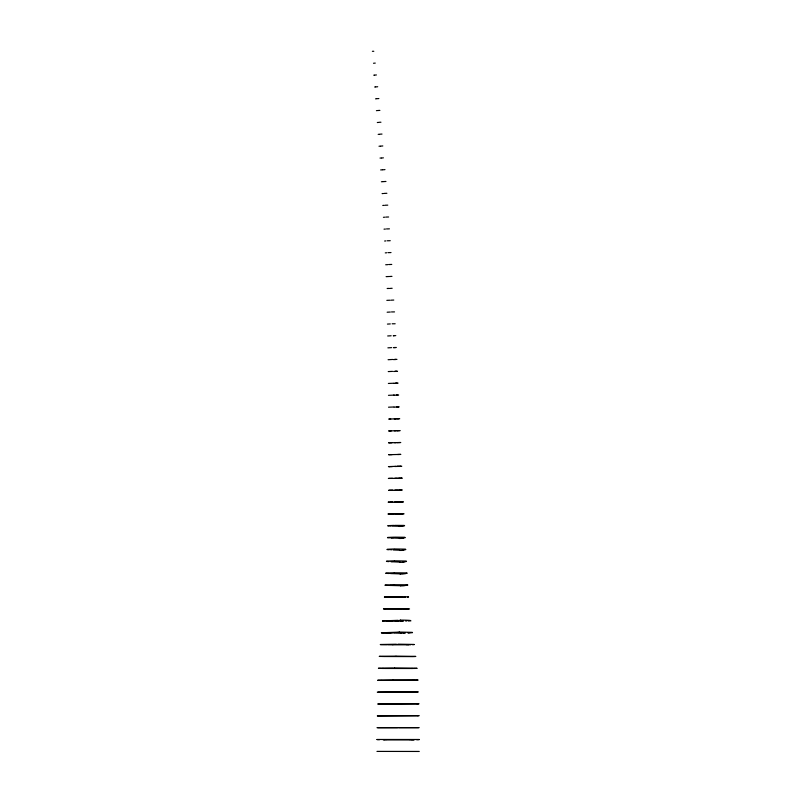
<?xml version="1.0" encoding="UTF-8"?>
<svg xmlns="http://www.w3.org/2000/svg" width="791" height="791" viewBox="0 0 791 791"><rect width="100%" height="100%" fill="white"/><g stroke="black" fill="none" stroke-linecap="round" stroke-linejoin="round"><path stroke-width="1.19" d="M405.862 549.547L403.944 550.002M406.515 561.422L404.547 561.877M405.239 537.672L403.469 538.058M407.118 573.267L405.219 573.633M404.616 525.778L403.064 526.074M407.81 585.093L405.575 585.478M402.095 550.388L402.837 550.229M402.312 550.348L403.637 550.071M402.886 562.213L404.161 561.956M403.202 562.144L402.471 562.292M402.57 538.236L401.818 538.374L403.153 538.117M404.013 513.863L402.678 514.061M401.571 526.322L402.797 526.124M403.202 573.969L404.982 573.673M403.825 585.745L405.19 585.538M401.057 514.269L401.729 514.18M403.4 501.969L402.352 502.077M400.879 514.288L402.411 514.091M377.307 122.526L378.138 122.437M376.417 110.681L377.208 110.602M410.925 620.836L408.116 621.004M412.516 632.671L409.837 632.849M376.407 74.947L374.598 75.135M375.527 98.845L376.229 98.766M386.661 561.106L393.958 560.829M382.458 620.905L398.13 620.322M381.371 632.78L397.527 632.197M387.254 549.251L393.938 548.974M381.578 158.032L383.408 157.844M378.167 134.371L379.107 134.282M408.581 596.997L407.395 597.096M385.949 573.06L393.948 572.793M385.237 585.024L393.72 584.717M387.728 537.425L393.918 537.178M376.981 739.476L419.26 739.496M419.21 739.634L416.738 739.743M400.79 502.226L401.897 502.117M374.627 87.01L375.31 86.951M382.814 145.949L380.659 146.147M400.355 502.265L400.978 502.206M375.656 86.911L377.693 86.743M384.99 169.62L382.468 169.818M383.417 217.307L384.723 217.199M384.614 241.018L385.889 240.919M382.755 205.452L384.04 205.353M384.03 229.163L385.425 229.054M373.51 63.25L375.26 63.102M388.104 525.629L393.809 525.402M382.093 193.607L383.319 193.508M385.266 252.883L386.75 252.764M390.181 288.418L392.158 288.28M373.728 75.185L374.262 75.145M381.391 181.762L382.903 181.663M383.309 181.633L385.968 181.455M388.084 359.717L391.772 359.51M389.488 276.514L391.97 276.356M387.432 324.092L390.309 323.924M387.897 347.842L391.594 347.635M414.148 644.625L412.418 644.695M376.714 98.697L378.869 98.559M385.692 264.758L387.798 264.629M387.689 335.967L391.15 335.77M388.351 513.853L392.89 513.685M380.293 644.497L396.42 644.22M379.008 146.236L380.234 146.157M380.639 169.917L382.043 169.838M387.145 312.218L390.339 312.04M379.7 134.203L382.004 134.065M377.732 110.522L379.888 110.394M392.643 359.46L392.079 359.49M404.428 597.274L405.397 597.215M399.969 490.222L401.512 490.133M388.233 371.582L392.573 371.375M395.391 347.615L393.374 347.714M396.014 359.49L393.513 359.608M378.414 668.227L393.068 668.029M378.731 122.338L380.946 122.219M416.857 668.365L415.374 668.415M384.149 193.429L386.888 193.291M380.026 158.071L381.173 158.022M393.78 300.056L390.853 300.194M394.066 335.78L393.305 335.819M396.766 371.335L396.202 371.365M388.421 466.611L396.113 466.324M397.665 466.255L397.151 466.275M388.5 502.058L392.811 501.909M388.46 395.322L393.424 395.124M388.51 407.197L393.839 406.989M384.505 596.997L393.691 596.829M400.612 620.233C398.328 620.035 407.316 620.104 410.361 620.46M389.834 300.234L386.829 300.362M396.153 371.365L395.223 371.404M388.371 383.447L393.562 383.249M399.692 550.447L401.877 550.417M409.758 632.849L408.571 632.899M377.772 680.22L391.723 680.013M394.244 395.095L393.72 395.114M398.605 406.95L397.952 406.979M417.846 680.112L417.075 680.131M384.97 205.255L387.758 205.146M388.767 264.55L391.763 264.431M386.107 276.642L388.737 276.524M395.154 371.414L393.641 371.473M397.883 395.085L393.987 395.223M395.905 418.825L394.304 418.963M400.968 466.314L400.424 466.334M399.257 526.44L400.869 526.41M400.137 574.078L402.411 574.048M394.571 668.019L393.928 668.029M397.408 383.19L396.766 383.22M388.549 419.072L395.193 418.854M402.214 478.169L401.324 478.199M400.088 562.332L401.709 562.322M400.533 585.864L403.183 585.824M400.088 620.154L399.831 620.263M379.285 656.332L394.956 656.204M415.621 656.5L414.652 656.53M397.903 406.979L397.082 407.009M400.375 466.334L399.287 466.374M396.518 383.23L393.809 383.319M399.415 478.268L401.887 478.14M388.678 490.252L392.692 490.143M408.472 632.899L407.929 632.919M396.766 407.019L394.145 407.108M398.872 418.815L395.757 418.914M388.539 430.947L395.678 430.739M399.247 466.374L394.778 466.512M385.771 217.09L388.618 216.991M387.155 288.488L389.36 288.418M386.542 228.935L389.439 228.846M399.415 430.68L394.442 430.818M406.426 621.064L405.753 621.083M388.519 442.831L396.113 442.624M400.295 442.535L394.561 442.683M398.407 454.479L400.819 454.41L388.549 454.706M398.061 632.177L399.495 632.078M397.932 644.181L414.138 644.438M394.749 668.009L416.986 668.247M388.895 454.687L392.079 454.607M398.021 466.215L398.763 466.196M388.717 478.417L392.534 478.318M417.005 680.131L416.343 680.151M372.383 51.306L373.807 51.277M388.045 252.636L391.021 252.566M391.288 430.897L389.132 430.947M396.785 430.7L397.28 430.68M391.733 442.752L389.004 442.822M397.22 442.584L397.804 442.574M397.646 454.499L398.288 454.479M392.376 466.581L391.011 466.611M390.744 419.052L389.548 419.082M392.989 513.685L393.602 513.666M405.476 632.988L404.3 633.018M396.222 656.174L415.72 656.401M417.935 680.023L392.959 680.003M387.303 240.771L390.25 240.701M390.616 466.621L389.666 466.641M398.328 478.288L399.237 478.268M398.595 490.262L399.692 490.232M400.137 502.275L398.872 502.305M400.592 514.308L399.099 514.348M414.889 668.425L414.039 668.444M397.922 442.574L400.76 442.515M394.877 478.268L401.215 478.15M394.927 490.094L402.431 489.985M403.568 621.143L402.243 621.162M404.191 633.018L403.558 633.037M410.816 644.734L409.985 644.744M414.593 656.53L413.861 656.54M389.617 466.641L388.796 466.65M394.66 501.87L403.015 501.801M394.521 513.646L403.618 513.626M394.531 525.392L404.241 525.432M401.245 538.434L399.376 538.473M400.79 597.264L403.459 597.324M403.45 633.037L401.818 633.067M415.463 680.171L414.187 680.191M414.237 739.803L413.733 739.812M397.408 430.68L400.246 430.64M402.135 621.172L401.472 621.182M393.453 679.993L392.544 680.003M377.376 715.904L419.19 715.687M413.614 739.812L412.981 739.822M391.515 311.941L394.531 311.901M389.123 478.436L397.309 478.298M394.66 537.158L404.844 537.277M394.264 584.707L407.553 584.786M401.363 621.182L400.572 621.192M401.719 633.067L400.849 633.077M409.352 644.754L408.799 644.764M413.782 656.54L412.991 656.56M413.475 668.454L412.21 668.474M414.098 680.191L413.238 680.211M377.653 704L418.993 703.792M418.627 703.832L417.955 703.842M412.853 739.832L412.151 739.842M395.223 383.17L398.1 383.131M388.895 478.436L388.361 478.446M394.59 548.964L405.486 549.142M400.473 621.192L398.615 621.222M400.75 633.077L400.236 633.087M408.7 644.764L408.087 644.774M413.139 680.211L382.33 680.349M412.022 739.842L411.191 739.852M394.343 572.783L406.851 572.931M398.644 633.107L399.742 633.097M407.978 644.774L407.197 644.784M412.951 656.56L412.388 656.56M412.111 668.474L411.33 668.484M417.885 703.842L417.154 703.842M418.647 715.717L417.47 715.726M411.063 739.852L410.045 739.862M394.491 560.819L406.159 561.037M397.566 621.232L398.486 621.222M397.913 633.116L396.212 633.126M407.098 644.784L406.406 644.794M412.299 656.56L411.666 656.57M410.213 668.494L384.525 668.464M411.231 668.484L410.569 668.484M377.287 692.135L418.261 691.937M416.995 703.852L379.176 704.039M409.669 739.872L386.453 739.862M393.453 335.641L395.787 335.631M396.884 418.785L399.722 418.755M390.21 490.311L397.675 490.232M393.938 596.829L408.423 596.849M383.467 608.862L400.137 608.852M409.55 608.951L404.29 608.852M396.726 621.242L397.359 621.232M406.149 644.794L392.909 644.823M395.965 656.194L395.381 656.204M411.577 656.57L410.717 656.579M417.806 691.947L378.078 692.145M417.312 715.726L378.662 715.904M392.158 323.786L395.164 323.766M389.785 490.311L389.024 490.321M400.503 597.343L388.292 597.175M396.281 621.242L395.589 621.242M410.519 656.579L384.149 656.52M376.991 727.69L418.518 727.651M419.2 727.651L398.575 727.651M395.223 371.256L397.547 371.246M394.047 621.251L395.411 621.251M393.691 633.146L395.282 633.136M394.254 347.496L396.37 347.496M396.439 395.006L398.654 395.006M401.255 608.843L401.086 608.852M408.779 608.961L408.225 608.961M399.079 632.068L412.309 632.355M397.013 406.871L399.188 406.871M407.77 608.961L385.227 608.902M393.068 621.261L392.425 621.261M392.395 633.146L390.912 633.146M391.278 621.261L392.306 621.261M397.636 727.69L377.742 727.7M391.753 502.216L398.031 502.226M390.922 621.261L388.905 621.251M390.576 633.146L389.914 633.146M379.037 704.039L378.276 704.039M378.484 715.904L377.436 715.904M376.961 751.401L419.27 751.45M394.778 359.351L396.973 359.361M399.653 466.196L401.788 466.215M391.159 502.216L390.161 502.206M400.612 608.833L404.082 608.843M389.815 633.146L389.142 633.146M389.034 633.146L388.302 633.146M392.811 644.823L387.946 644.794M388.836 621.251L387.788 621.242M388.233 633.146L386.601 633.126M381.964 680.349L381.173 680.349M384.96 608.892L383.655 608.882M381.094 680.349L379.907 680.339M387.728 621.242L385.82 621.222M389.221 502.206L388.134 502.186M391.861 514.14L398.407 514.219M387.857 597.165L386.72 597.156M386.532 633.126L385.701 633.116M387.106 644.784L385.444 644.764M391.624 514.13L390.042 514.11M384.03 656.51L381.351 656.471M384.169 668.454L383.328 668.444M379.462 680.329L378.929 680.319M385.949 739.852L384.999 739.842M384.871 644.754L384.189 644.744M383.249 668.444L382.537 668.435M384.881 739.842L384.05 739.822M386.265 597.146L385.603 597.136M382.458 668.435L381.915 668.425M383.922 739.822L383.22 739.812M384.92 633.107L383.951 633.087M391.466 585.478L400.76 585.706M383.625 644.734L381.875 644.695M381.321 668.415L380.263 668.395M378.474 680.319L377.96 680.3M391.199 585.478L390.497 585.459M385.524 597.136L384.386 597.096M380.936 656.461L379.443 656.421M390.378 585.459L389.805 585.449M392.148 526.084L398.773 526.262M389.192 514.091L388.015 514.051M379.729 668.375L378.573 668.336M390.991 526.045L390.418 526.035M391.426 573.584L400.315 573.88M388.332 585.409L387.827 585.389M384.228 621.182L382.656 621.113M393.137 538.028L399.148 538.256M391.1 573.574L390.546 573.554M383.17 633.067L381.588 632.998M379.433 739.723L377 739.605M392.83 538.018L391.772 537.979M381.381 644.685L380.461 644.645M391.674 537.979L390.645 537.939M387.214 585.37L385.039 585.241M393.058 549.933L399.544 550.22M389.123 573.505L388.163 573.465M392.069 561.758L399.92 562.114M389.34 525.995L387.768 525.896M391.861 561.748L391.001 561.719M391.436 549.864L390.754 549.834M387.936 573.455L385.781 573.317M389.449 537.89L387.481 537.751M389.212 549.755L387.026 549.587M388.865 561.61L386.443 561.412"/></g></svg>
